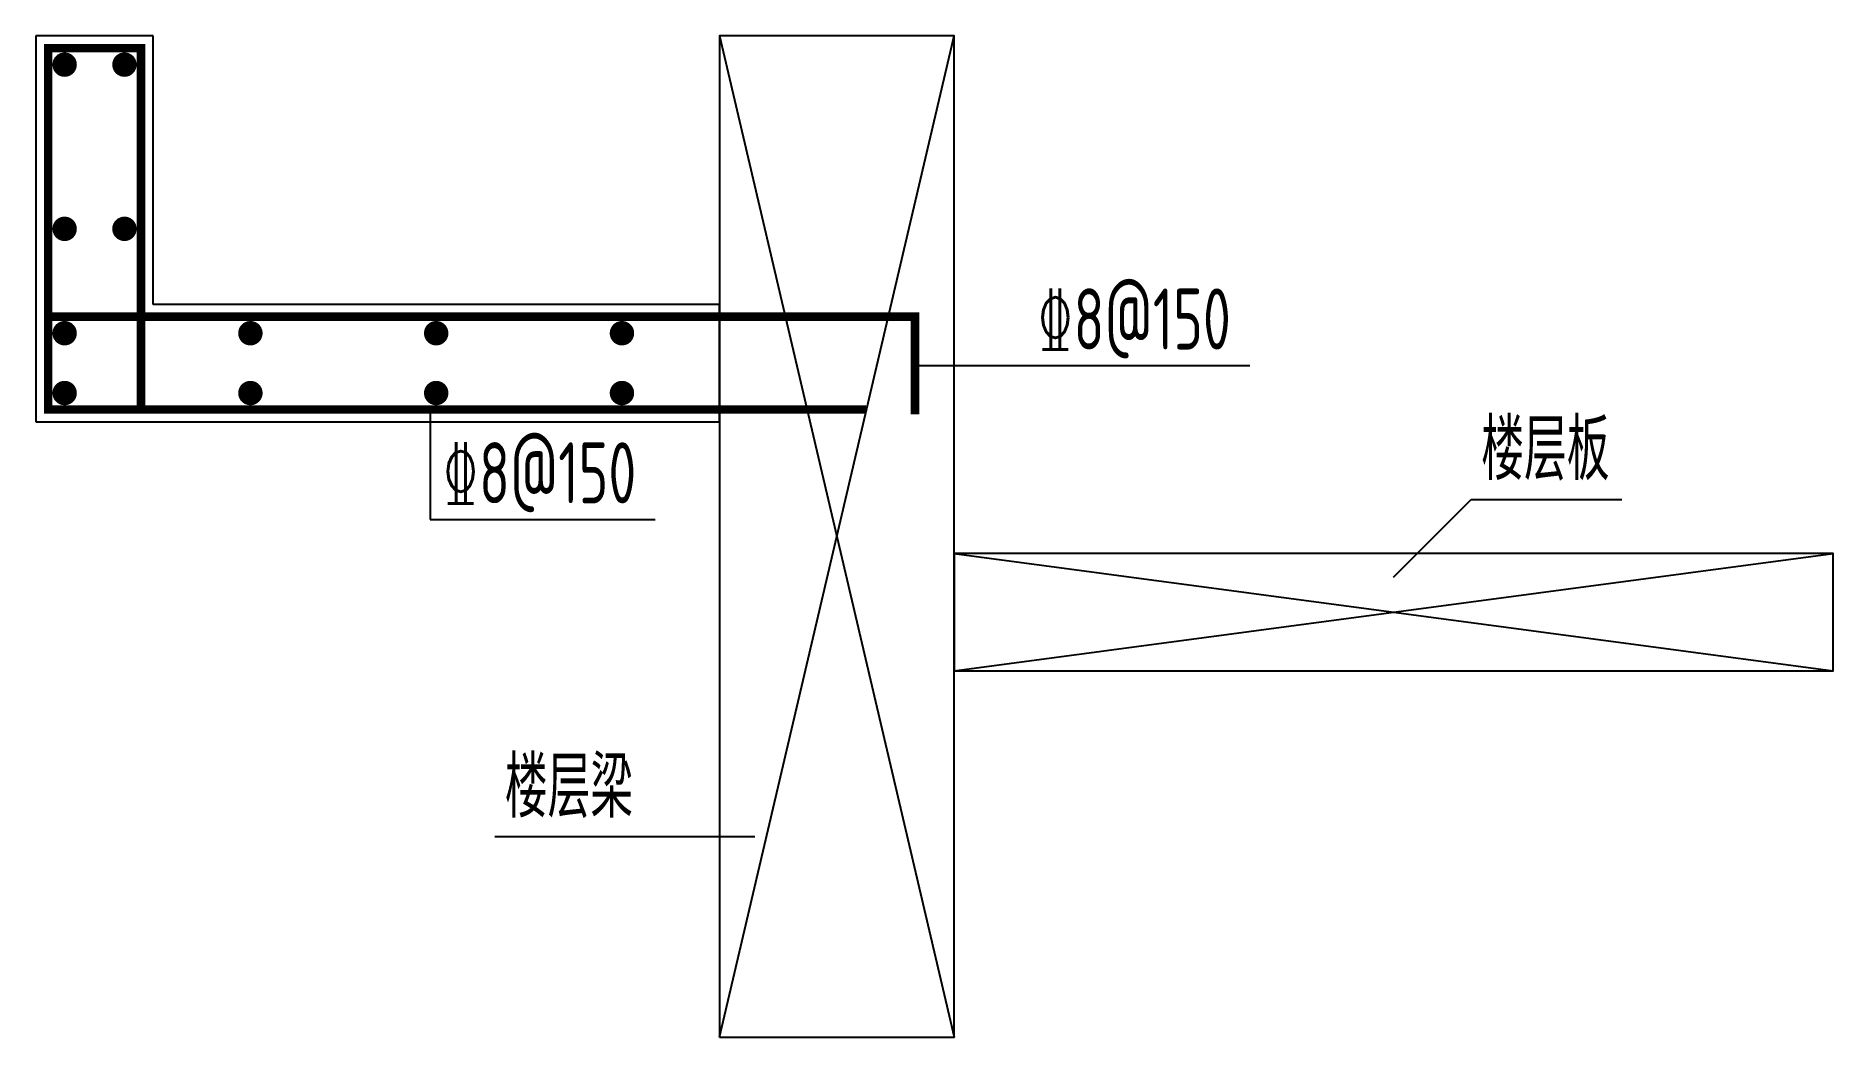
# Model space of a CAD drawing. Extents: x 0 to 7360, y -3000 to 1100.
import ezdxf

# ---------------------------------------------------------------- set-up
doc = ezdxf.new("R2010")
doc.units = 0
doc.header["$MEASUREMENT"] = 0
for name, color, linetype in [('S-OTHER-THIN', 3, 'Continuous'), ('S-REIN', 6, 'Continuous'), ('S-REIN-POINT', 30, 'Continuous'), ('S-TEXT', 7, 'Continuous')]:
    doc.layers.add(name, color=color, linetype=linetype)
doc.styles.add('TSSD_Label', font='tssdeng.shx', dxfattribs={"width": 0.7, "bigfont": 'hztxt.shx'})

msp = doc.modelspace()

# ---------------------------------------------------------------- linework, layer by layer
at = {"layer": 'S-OTHER-THIN', "color": 7}
for p, q in [((480, 1100), (0, 1100)), ((0, 1100), (0, -480)), ((480, 0), (480, 1100)), ((2800, -3000), (3760, 1100)), ((2800, 1100), (3760, -3000)), ((2800, 0), (480, 0)), ((2800, -480), (2800, 0)), ((0, -480), (480, -480)), ((480, -480), (2800, -480)), ((5560, -1116), (5878.2, -797.8)), ((5878.2, -797.8), (6494.4, -797.8)), ((3760, -1500), (7360, -1020)), ((3760, -1020), (7360, -1500)), ((2494, -2180), (1879.2, -2180)), ((2944, -2180), (2494, -2180))]:
    msp.add_line(p, q, dxfattribs=at)
at = {"layer": 'S-OTHER-THIN'}
for p, q in [((3600, -250), (4050, -250)), ((4050, -250), (4971.2, -250)), ((1615, -430), (1615, -880)), ((1615, -880), (2536.2, -880))]:
    msp.add_line(p, q, dxfattribs=at)
at = {"layer": 'S-OTHER-THIN', "color": 7}
for points in [[(2800, -3000), (3760, -3000), (3760, 1100), (2800, 1100)], [(3760, -1500), (7360, -1500), (7360, -1020), (3760, -1020)]]:
    msp.add_lwpolyline(points, close=True, dxfattribs=at)
at = {"layer": 'S-REIN', "const_width": 35}
for points in [[(430, -430), (430, -50), (430, 1050), (50, 1050), (50, -430), (480, -430), (2750, -430), (2800, -430), (3400, -430)], [(3600, -450), (3600, -50), (2800, -50), (2750, -50), (430, -50), (50, -50)]]:
    msp.add_lwpolyline(points, dxfattribs=at)
at = {"layer": 'S-REIN-POINT', "const_width": 50}
for points in [[(142.5, 982.5, 1), (92.5, 982.5, 1)], [(387.5, 982.5, 1), (337.5, 982.5, 1)], [(142.5, 310, 1), (92.5, 310, 1)], [(387.5, 310, 1), (337.5, 310, 1)], [(142.5, -117.5, 1), (92.5, -117.5, 1)], [(903.3, -117.5, 1), (853.3, -117.5, 1)], [(1664.2, -117.5, 1), (1614.2, -117.5, 1)], [(2425, -117.5, 1), (2375, -117.5, 1)], [(142.5, -362.5, 1), (92.5, -362.5, 1)], [(903.3, -362.5, 1), (853.3, -362.5, 1)], [(1664.2, -362.5, 1), (1614.2, -362.5, 1)], [(2425, -362.5, 1), (2375, -362.5, 1)]]:
    msp.add_lwpolyline(points, format="xyb", close=True, dxfattribs=at)

# ---------------------------------------------------------------- texts
at = {"layer": 'S-TEXT', "style": 'TSSD_Label', "width": 0.7}
for s, p in [('%%1328@150', (4100, -184.2)), ('楼层板', (5919.4, -719.1)), ('%%1328@150', (1665, -814.2)), ('楼层梁', (1920.5, -2101.2))]:
    msp.add_text(s, height=250, dxfattribs=at).set_placement(p)

doc.saveas('drawing.dxf')
